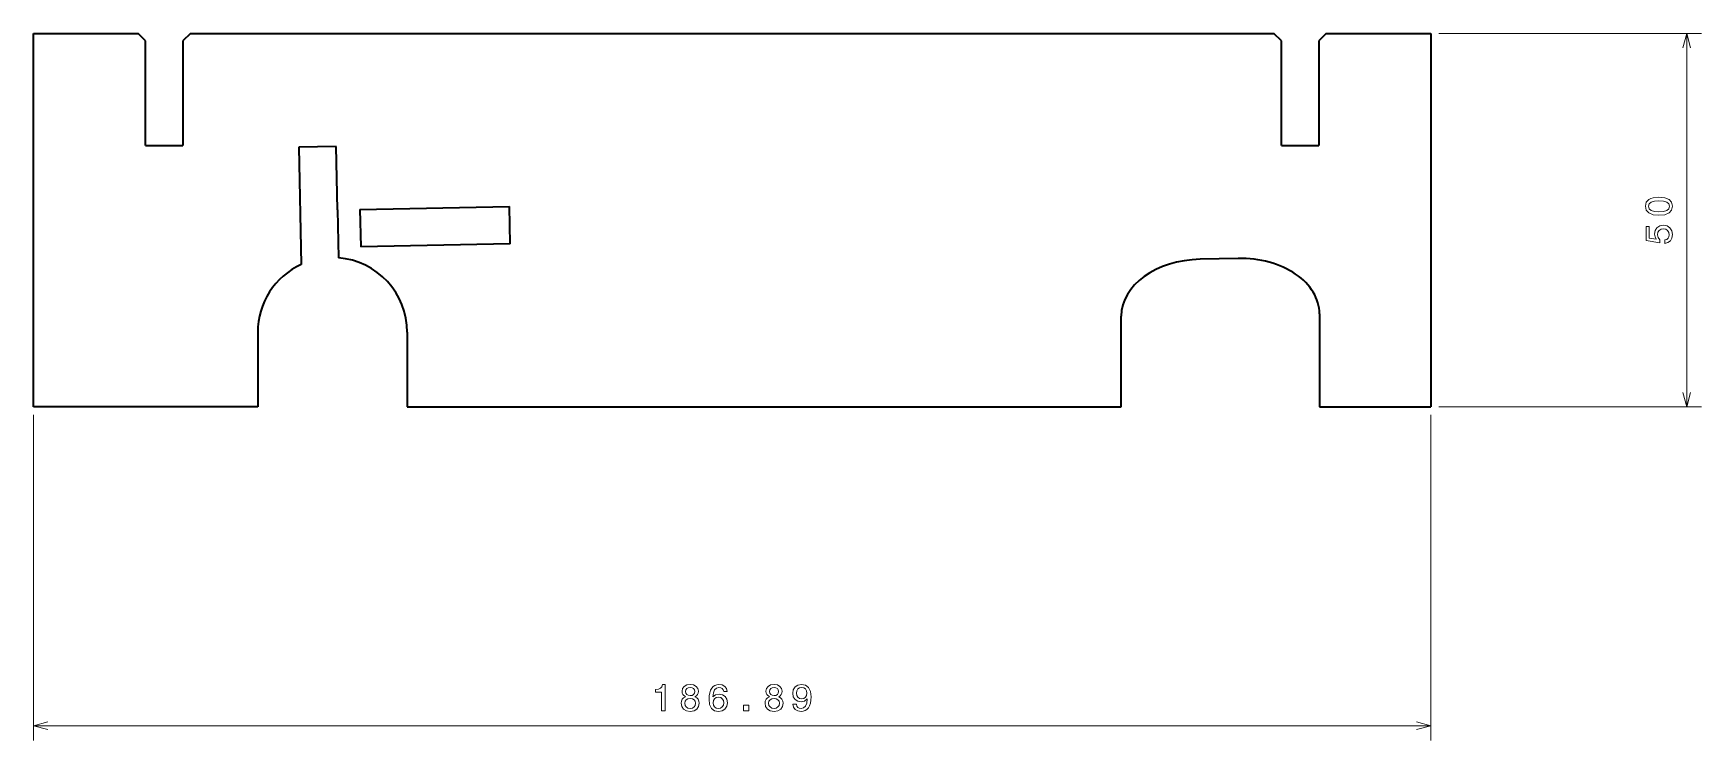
# Model space of a CAD drawing. Extents: x 55 to 278, y 35 to 130.
import ezdxf

# ---------------------------------------------------------------- set-up
doc = ezdxf.new("R2010")
doc.units = 0

msp = doc.modelspace()

# ---------------------------------------------------------------- linework, layer by layer
at = {"color": 7, "lineweight": 35}
for p, q in [((55.056305, 80), (55.056305, 130)), ((55.056305, 130), (69.056305, 130)), ((70.056305, 129), (69.056305, 130)), ((76.056305, 130), (75.056305, 129)), ((76.056305, 130), (220.94368, 130)), ((221.94368, 129), (220.94368, 130)), ((227.94368, 130), (226.94368, 129)), ((227.94368, 130), (241.94368, 130)), ((241.94368, 130), (241.94368, 80)), ((70.056305, 115.000008), (70.056305, 129)), ((75.056305, 129), (75.056305, 115.000008)), ((221.94368, 115.000008), (221.94368, 129)), ((226.94368, 129), (226.94368, 115.000008)), ((70.056305, 115.000008), (75.056305, 115.000008)), ((95.566788, 114.879387), (90.567749, 114.78138)), ((90.567749, 114.78138), (90.875519, 99.084099)), ((95.733414, 106.38102), (95.566788, 114.879387)), ((221.94368, 115.000008), (226.94368, 115.000008)), ((95.733414, 106.38102), (95.859146, 99.96772)), ((98.732834, 106.439827), (118.728989, 106.831886)), ((98.732834, 106.439827), (98.830841, 101.440788)), ((118.827011, 101.832848), (118.728989, 106.831886)), ((118.827011, 101.832848), (98.830841, 101.440788)), ((216.183899, 99.870399), (211.090164, 99.770531)), ((200.530701, 80), (200.530701, 92.165062)), ((227.037415, 92.478752), (227.037415, 80)), ((85.056305, 90), (85.056305, 80)), ((105.056305, 90), (105.056305, 80)), ((85.056305, 80), (55.056305, 80)), ((105.056305, 80), (200.530701, 80)), ((227.037415, 80), (241.94368, 80))]:
    msp.add_line(p, q, dxfattribs=at)
at = {"color": 7, "lineweight": 13}
for p, q in [((242.983673, 130), (278.146851, 130)), ((276.146851, 80), (276.146851, 130)), ((55.056305, 78.959999), (55.056305, 35.350807)), ((241.94368, 78.959999), (241.94368, 35.350807)), ((242.983673, 80), (278.146851, 80)), ((55.056305, 37.350807), (241.94368, 37.350807))]:
    msp.add_line(p, q, dxfattribs=at)
for points in [[(276.66449, 128.068146), (276.146851, 130), (275.629211, 128.068146)], [(275.629211, 81.931854), (276.146851, 80), (276.66449, 81.931854)], [(56.988159, 37.868446), (55.056305, 37.350807), (56.988159, 36.833168)], [(240.011826, 36.833168), (241.94368, 37.350807), (240.011826, 37.868446)]]:
    msp.add_lwpolyline(points, dxfattribs=at)
for points in [[(272.437195, 105.652611), (273.228973, 105.728249), (273.793823, 105.965294), (274.136749, 106.343529), (274.247711, 106.868019), (274.136749, 107.387474), (273.793823, 107.765724), (273.228973, 107.997704), (272.437195, 108.078407), (271.650452, 107.997704), (271.337769, 107.901894), (271.080566, 107.765724), (270.73761, 107.387474), (270.621643, 106.868019), (270.73761, 106.343529), (271.085602, 105.965294), (271.650452, 105.728249)], [(272.437195, 106.136757), (271.826965, 106.177101), (271.388214, 106.303185), (271.130981, 106.530128), (271.040222, 106.868019), (271.130981, 107.200874), (271.388214, 107.427818), (271.826965, 107.553902), (272.437195, 107.594246), (273.05246, 107.553902), (273.491211, 107.427818), (273.748444, 107.200874), (273.834167, 106.868019), (273.748444, 106.530128), (273.491211, 106.303185), (273.05246, 106.177101)], [(273.234009, 101.881279), (273.647552, 101.992226), (273.970337, 102.239357), (274.172058, 102.60247), (274.247711, 103.066444), (274.156921, 103.575813), (273.909821, 103.97422), (273.516449, 104.226387), (273.012115, 104.322197), (272.543091, 104.236473), (272.174957, 103.994392), (271.937897, 103.616158), (271.852173, 103.126961), (271.912689, 102.748711), (272.079132, 102.456215), (271.136047, 102.59742), (271.136047, 104.130562), (270.722504, 104.130562), (270.722504, 102.259529), (272.5784, 101.98214), (272.5784, 102.385597), (272.34137, 102.678108), (272.255646, 103.051308), (272.311096, 103.374077), (272.472504, 103.621193), (272.719604, 103.777534), (273.037323, 103.833015), (273.355072, 103.777534), (273.602173, 103.616158), (273.758514, 103.369041), (273.813995, 103.051308), (273.778687, 102.784019), (273.662689, 102.577248), (273.48114, 102.425957), (273.234009, 102.350304)], [(139.069153, 39.350807), (139.528091, 39.350807), (139.528091, 42.876022), (139.18515, 42.876022), (139.094376, 42.56839), (138.912811, 42.36161), (138.635437, 42.240578), (138.252151, 42.200233), (138.252151, 41.842163), (139.069153, 41.842163)], [(142.270599, 41.236977), (142.013397, 41.095764), (141.836884, 40.899078), (141.725922, 40.651962), (141.690628, 40.354408), (141.771317, 39.905563), (142.003296, 39.557579), (142.381546, 39.335678), (142.895966, 39.249939), (143.405319, 39.335678), (143.783569, 39.557579), (144.015564, 39.905563), (144.101288, 40.354408), (144.060944, 40.651962), (143.955032, 40.899078), (143.773468, 41.095764), (143.521317, 41.236977), (143.723053, 41.358009), (143.864258, 41.524437), (143.949982, 41.726166), (143.980255, 41.973289), (143.899567, 42.331352), (143.687744, 42.61882), (143.344803, 42.80542), (142.895966, 42.876022), (142.442062, 42.80542), (142.099121, 42.61882), (141.882263, 42.331352), (141.80661, 41.973289), (141.831833, 41.726166), (141.917572, 41.524437)], [(142.285736, 41.932938), (142.32608, 42.154839), (142.447113, 42.326309), (142.638748, 42.43222), (142.895966, 42.472565), (143.148117, 42.43222), (143.339752, 42.326309), (143.4608, 42.154839), (143.506195, 41.932938), (143.4608, 41.705994), (143.339752, 41.52948), (143.148117, 41.41349), (142.895966, 41.378181), (142.638748, 41.418533), (142.447113, 41.52948), (142.32608, 41.705994)], [(147.842346, 41.907722), (147.746536, 42.316223), (147.524628, 42.61882), (147.181702, 42.810463), (146.737885, 42.876022), (146.440338, 42.840721), (146.183136, 42.744896), (145.956177, 42.588562), (145.764542, 42.366661), (145.613251, 42.089279), (145.502289, 41.751381), (145.431702, 41.352966), (145.41153, 40.904121), (145.492218, 40.187981), (145.739319, 39.668533), (146.137741, 39.35585), (146.682404, 39.249939), (147.1716, 39.340721), (147.5448, 39.577751), (147.78688, 39.950951), (147.87262, 40.425018), (147.78688, 40.904121), (147.554901, 41.272278), (147.196823, 41.504265), (146.753021, 41.584953), (146.273911, 41.484093), (145.915833, 41.196632), (145.991486, 41.751381), (146.152863, 42.149796), (146.399994, 42.386833), (146.74292, 42.467522), (146.995087, 42.427177), (147.186737, 42.321266), (147.312805, 42.144753), (147.378387, 41.907722)], [(153.478668, 41.236977), (153.221466, 41.095764), (153.044952, 40.899078), (152.93399, 40.651962), (152.898697, 40.354408), (152.979385, 39.905563), (153.211365, 39.557579), (153.589615, 39.335678), (154.104034, 39.249939), (154.613388, 39.335678), (154.991638, 39.557579), (155.223633, 39.905563), (155.309357, 40.354408), (155.269012, 40.651962), (155.163101, 40.899078), (154.981537, 41.095764), (154.729385, 41.236977), (154.931122, 41.358009), (155.072327, 41.524437), (155.158051, 41.726166), (155.188324, 41.973289), (155.107635, 42.331352), (154.895813, 42.61882), (154.552872, 42.80542), (154.104034, 42.876022), (153.650131, 42.80542), (153.30719, 42.61882), (153.090332, 42.331352), (153.014679, 41.973289), (153.039902, 41.726166), (153.125641, 41.524437)], [(153.493805, 41.932938), (153.534149, 42.154839), (153.655182, 42.326309), (153.846817, 42.43222), (154.104034, 42.472565), (154.356186, 42.43222), (154.547821, 42.326309), (154.668869, 42.154839), (154.714264, 41.932938), (154.668869, 41.705994), (154.547821, 41.52948), (154.356186, 41.41349), (154.104034, 41.378181), (153.846817, 41.418533), (153.655182, 41.52948), (153.534149, 41.705994)], [(156.629669, 40.218239), (156.705322, 39.819824), (156.92218, 39.512192), (157.265121, 39.320549), (157.719009, 39.249939), (158.016571, 39.285248), (158.283844, 39.376022), (158.510803, 39.532364), (158.702438, 39.754265), (158.853729, 40.031639), (158.964691, 40.37458), (159.030243, 40.767952), (159.055466, 41.221848), (158.969727, 41.932938), (158.72261, 42.452393), (158.329239, 42.765076), (157.789612, 42.876022), (157.29538, 42.785248), (156.92218, 42.543167), (156.680115, 42.169975), (156.599411, 41.700951), (156.680115, 41.216805), (156.917145, 40.848648), (157.270172, 40.616661), (157.719009, 40.541008), (158.193085, 40.636833), (158.551147, 40.929337), (158.470459, 40.369537), (158.309067, 39.971123), (158.061951, 39.734093), (157.72406, 39.658447), (157.461807, 39.693748), (157.270172, 39.804695), (157.144073, 39.981209), (157.093658, 40.218239)], [(157.088608, 41.705994), (157.139038, 42.018677), (157.280243, 42.265793), (157.502151, 42.422134), (157.789612, 42.477608), (158.087158, 42.422134), (158.314117, 42.265793), (158.455322, 42.02372), (158.510803, 41.711037), (158.455322, 41.393318), (158.314117, 41.156281), (158.082123, 41.010033), (157.774475, 40.959595), (157.497101, 41.010033), (157.280243, 41.156281), (157.139038, 41.388268)], [(142.174774, 40.364494), (142.220154, 40.63179), (142.366425, 40.833519), (142.593353, 40.964638), (142.895966, 41.010033), (143.193512, 40.964638), (143.420456, 40.833519), (143.566711, 40.63179), (143.617142, 40.364494), (143.566711, 40.077034), (143.420456, 39.860176), (143.193512, 39.718964), (142.895966, 39.673576), (142.593353, 39.718964), (142.366425, 39.860176), (142.220154, 40.077034)], [(147.383423, 40.419975), (147.327942, 40.102249), (147.186737, 39.860176), (146.959793, 39.698792), (146.677368, 39.648361), (146.379822, 39.698792), (146.152863, 39.855133), (146.006622, 40.097206), (145.961227, 40.414925), (146.011658, 40.727608), (146.152863, 40.964638), (146.384857, 41.115936), (146.69754, 41.17141), (146.969879, 41.115936), (147.186737, 40.969681), (147.327942, 40.732651)], [(153.382843, 40.364494), (153.428223, 40.63179), (153.574493, 40.833519), (153.801422, 40.964638), (154.104034, 41.010033), (154.401581, 40.964638), (154.628525, 40.833519), (154.77478, 40.63179), (154.825211, 40.364494), (154.77478, 40.077034), (154.628525, 39.860176), (154.401581, 39.718964), (154.104034, 39.673576), (153.801422, 39.718964), (153.574493, 39.860176), (153.428223, 40.077034)], [(150.02002, 39.350807), (150.715988, 39.350807), (150.715988, 40.102249), (150.02002, 40.102249)]]:
    msp.add_lwpolyline(points, close=True, dxfattribs=at)
at = {"color": 7, "lineweight": 35}
for start, end in [(114.71341, 179.999995), (0, 85.395109)]:
    msp.add_arc((95.056305, 90), 10, start, end, dxfattribs=at)
for centre, major_axis, start_param, end_param in [((211.237183, 92.27198), (10.705475, 0.209896), 1.5707963268, 3.1278604148), ((216.330933, 92.371849), (-10.705475, -0.209896), 3.1278604147, 4.7123889804)]:
    msp.add_ellipse(centre, major_axis=major_axis, ratio=0.700441, start_param=start_param, end_param=end_param, dxfattribs=at)

doc.saveas('drawing.dxf')
